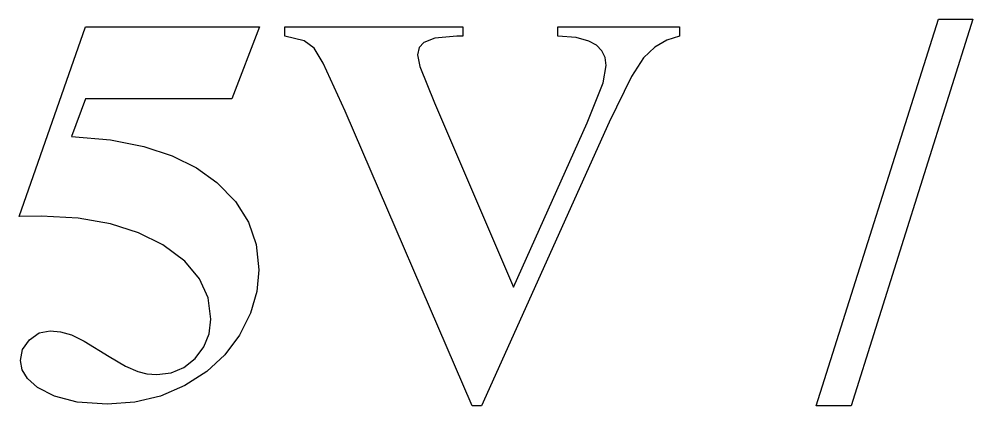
# Model space of a CAD drawing. Header units: inches. Extents: x 0.4 to 11.3, y -7.9 to -0.4.
# Drawn here: x 1.5272 to 1.6939, y -4.135 to -4.0675 of the extents above; entities that cross this region are included whole.
import ezdxf

# ---------------------------------------------------------------- set-up
doc = ezdxf.new("R2010")
doc.units = ezdxf.units.IN
doc.header["$MEASUREMENT"] = 0
doc.layers.add('LIGHTBLUE', color=172, linetype='CONTINUOUS')

msp = doc.modelspace()

# ---------------------------------------------------------------- linework, layer by layer
at = {"layer": 'LIGHTBLUE', "linetype": 'CONTINUOUS'}
for p, q in [((1.66646, -4.13503), (1.68784, -4.06746)), ((1.69386, -4.06746), (1.67258, -4.13503)), ((1.68784, -4.06746), (1.69386, -4.06746)), ((1.52722, -4.10193), (1.53884, -4.06883)), ((1.53884, -4.06883), (1.5692, -4.06883)), ((1.5692, -4.06883), (1.56437, -4.08141)), ((1.57365, -4.07047), (1.57365, -4.06883)), ((1.57365, -4.06883), (1.60473, -4.06883)), ((1.60473, -4.06883), (1.60473, -4.07047)), ((1.62132, -4.07047), (1.62132, -4.06883)), ((1.62132, -4.06883), (1.6426, -4.06883)), ((1.6426, -4.06883), (1.6426, -4.07047)), ((1.57702, -4.07128), (1.57365, -4.07047)), ((1.59983, -4.0708), (1.59794, -4.07154)), ((1.60368, -4.07047), (1.59983, -4.0708)), ((1.60473, -4.07047), (1.60368, -4.07047)), ((1.62454, -4.0707), (1.62132, -4.07047)), ((1.62677, -4.07129), (1.62454, -4.0707)), ((1.64038, -4.07112), (1.63829, -4.07235)), ((1.6426, -4.07047), (1.64038, -4.07112)), ((1.57878, -4.07253), (1.57702, -4.07128)), ((1.58033, -4.07514), (1.57878, -4.07253)), ((1.59712, -4.07243), (1.59684, -4.07368)), ((1.59794, -4.07154), (1.59712, -4.07243)), ((1.6281, -4.07202), (1.62677, -4.07129)), ((1.62902, -4.07298), (1.6281, -4.07202)), ((1.63829, -4.07235), (1.63628, -4.07424)), ((1.59684, -4.07368), (1.59722, -4.07575)), ((1.62959, -4.07417), (1.62902, -4.07298)), ((1.62978, -4.07554), (1.62959, -4.07417)), ((1.63628, -4.07424), (1.63419, -4.0775)), ((1.58417, -4.08352), (1.58033, -4.07514)), ((1.59722, -4.07575), (1.5998, -4.08207)), ((1.62926, -4.07859), (1.62978, -4.07554)), ((1.63419, -4.0775), (1.63031, -4.08547)), ((1.62644, -4.08559), (1.62926, -4.07859)), ((1.53884, -4.08141), (1.5364, -4.08798)), ((1.56437, -4.08141), (1.53884, -4.08141)), ((1.5998, -4.08207), (1.61362, -4.11427)), ((1.6064, -4.13503), (1.58417, -4.08352)), ((1.63031, -4.08547), (1.60798, -4.13503)), ((1.61362, -4.11427), (1.62644, -4.08559)), ((1.5364, -4.08798), (1.54319, -4.08856)), ((1.54319, -4.08856), (1.549, -4.08971)), ((1.549, -4.08971), (1.55396, -4.09136)), ((1.55396, -4.09136), (1.55819, -4.09347)), ((1.55819, -4.09347), (1.56178, -4.09601)), ((1.56178, -4.09601), (1.56504, -4.09933)), ((1.56504, -4.09933), (1.5673, -4.10292)), ((1.53109, -4.10188), (1.52722, -4.10193)), ((1.53755, -4.10223), (1.53109, -4.10188)), ((1.54317, -4.10322), (1.53755, -4.10223)), ((1.54806, -4.10478), (1.54317, -4.10322)), ((1.5673, -4.10292), (1.56864, -4.10685)), ((1.55232, -4.10689), (1.54806, -4.10478)), ((1.55618, -4.10974), (1.55232, -4.10689)), ((1.56864, -4.10685), (1.5691, -4.11123)), ((1.55874, -4.11282), (1.55618, -4.10974)), ((1.5691, -4.11123), (1.56874, -4.11504)), ((1.56023, -4.11617), (1.55874, -4.11282)), ((1.56874, -4.11504), (1.56763, -4.11882)), ((1.56073, -4.1199), (1.56023, -4.11617)), ((1.56763, -4.11882), (1.56571, -4.12265)), ((1.56043, -4.12244), (1.56073, -4.1199)), ((1.52901, -4.12346), (1.5307, -4.12228)), ((1.5307, -4.12228), (1.53262, -4.1219)), ((1.53262, -4.1219), (1.53447, -4.12207)), ((1.53447, -4.12207), (1.53639, -4.12262)), ((1.53639, -4.12262), (1.5386, -4.1237)), ((1.55952, -4.12469), (1.56043, -4.12244)), ((1.56571, -4.12265), (1.56316, -4.12609)), ((1.52783, -4.12517), (1.52901, -4.12346)), ((1.5386, -4.1237), (1.54294, -4.1264)), ((1.52745, -4.12707), (1.52783, -4.12517)), ((1.55798, -4.12672), (1.55952, -4.12469)), ((1.56316, -4.12609), (1.56, -4.12902)), ((1.52775, -4.1287), (1.52745, -4.12707)), ((1.54294, -4.1264), (1.54581, -4.12808)), ((1.55601, -4.1283), (1.55798, -4.12672)), ((1.52869, -4.13026), (1.52775, -4.1287)), ((1.54581, -4.12808), (1.54797, -4.12902)), ((1.54797, -4.12902), (1.54951, -4.12942)), ((1.54951, -4.12942), (1.55131, -4.12956)), ((1.55131, -4.12956), (1.55381, -4.12924)), ((1.55381, -4.12924), (1.55601, -4.1283)), ((1.56, -4.12902), (1.55615, -4.13149)), ((1.53042, -4.13181), (1.52869, -4.13026)), ((1.53341, -4.13335), (1.53042, -4.13181)), ((1.55615, -4.13149), (1.55193, -4.1333)), ((1.53738, -4.13437), (1.53341, -4.13335)), ((1.54261, -4.13475), (1.53738, -4.13437)), ((1.54744, -4.13438), (1.54261, -4.13475)), ((1.55193, -4.1333), (1.54744, -4.13438)), ((1.60798, -4.13503), (1.6064, -4.13503)), ((1.67258, -4.13503), (1.66646, -4.13503))]:
    msp.add_line(p, q, dxfattribs=at)

doc.saveas('drawing.dxf')
